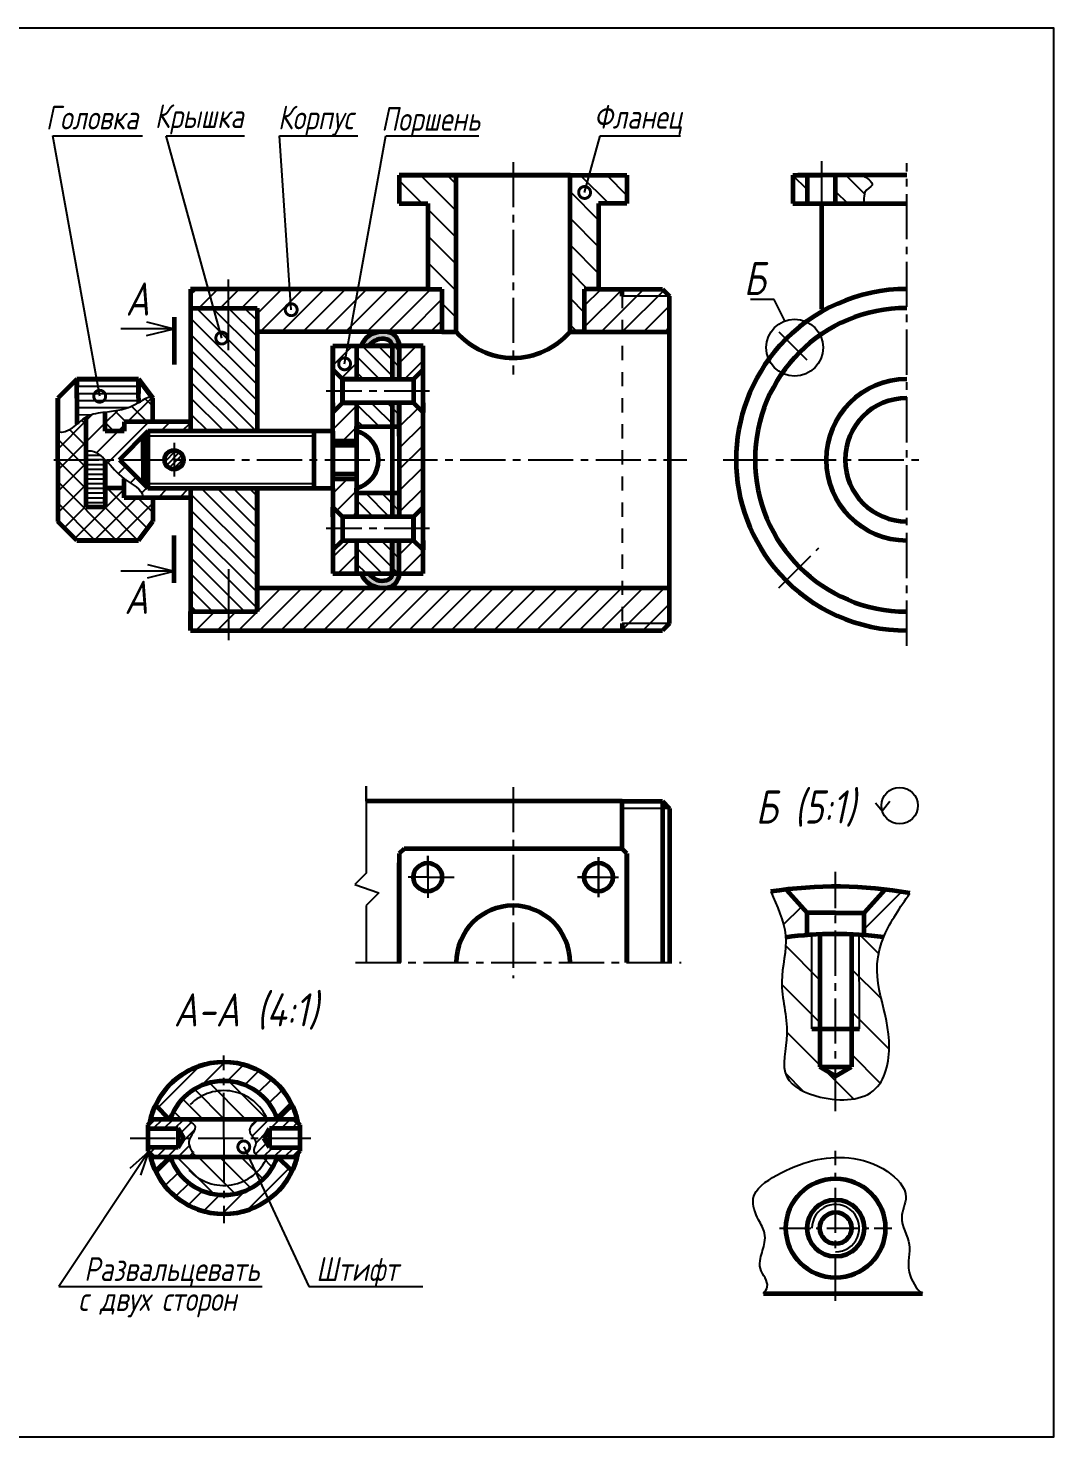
# Model space of a CAD drawing. Header units: millimetres. Extents: x 0 to 420, y 0 to 313.
# Drawn here: x 203.7 to 420, y 0 to 297 of the extents above; entities that cross this region are included whole.
import ezdxf

# ---------------------------------------------------------------- set-up
doc = ezdxf.new("R2010")
doc.units = ezdxf.units.MM
doc.header["$LTSCALE"] = 0.5
doc.linetypes.add('CENTER2', pattern=[28.575000000000003, 19.05, -3.175, 3.175, -3.175])
doc.linetypes.add('HIDDEN', pattern=[1.1, 0.6, -0.5])
doc.layers.get('0').update_dxf_attribs({"linetype": 'CONTINUOUS', "lineweight": 60})
doc.styles.get("Standard").update_dxf_attribs({"font": 'isocpeui.ttf', "width": 0.8})
doc.dimstyles.get("Standard").update_dxf_attribs({"dimtxt": 5, "dimasz": 5, "dimexe": 2, "dimexo": 0, "dimgap": 1.5, "dimtad": 1, "dimdec": 0, "dimzin": 0, "dimtxsty": 'Standard', "dimcen": 5, "dimadec": 0, "dimazin": 0, "dimtfac": 1, "dimtdec": 0, "dimtofl": 0, "dimtmove": 0, "dimatfit": 3, "dimldrblk": 'DOTSMALL', "dimfxl": 0, "dimtolj": 1, "dimtzin": 0, "dimarcsym": 0})
pattern_1 = [(45, (119, 14), (-2.245064030267288, 2.245064030267288), [])]

# ---------------------------------------------------------------- blocks, each defined once
blk = doc.blocks.new('_DotSmall')
at = {"color": 0, "linetype": 'ByBlock', "const_width": 0.5}
blk.add_lwpolyline([(-0.0625, 0, 1), (0.0625, 0, 1)], format="xyb", close=True, dxfattribs=at)

msp = doc.modelspace()

# ---------------------------------------------------------------- hatches: boundary and pattern name
at = {"lineweight": -3}
h = msp.add_hatch(dxfattribs=at)
h.set_pattern_fill('ANSI31', scale=1.25, angle=90, style=0)
h.set_pattern_definition([(135, (-15.4476525864236, 1.029782934131788), (-2.806330037834111, -2.80633003783411), [])])
h.paths.add_polyline_path([(288, 242), (291, 242), (291, 233), (294, 233), (294, 266.0000000000001), (282, 266.0000000000001), (281.9999999999999, 260.0000000000001), (288, 260.0000000000001)])
h.paths.add_polyline_path([(318, 233), (321, 232.9999999999999), (321, 242), (323.9999999999999, 242), (323.9999999999999, 260.0000000000001), (330, 260.0000000000001), (330, 266.0000000000001), (318, 266.0000000000001)])
h = msp.add_hatch(dxfattribs=at)
h.set_pattern_fill('ANSI31', scale=1.25, angle=90, style=0)
h.set_pattern_definition([(135, (-15.53731308886171, 1.029782934131816), (-2.806330037834111, -2.80633003783411), [])])
h.paths.add_polyline_path([(368, 266.0000000000001), (365.0000000000001, 266.0000000000001), (365.0000000000001, 260.0000000000001), (368.0000000000001, 260.0000000000001)])
edge = h.paths.add_edge_path()
edge.add_spline(control_points=[(379.7020187574492, 260.0000000000036), (380.1200382047169, 260.2102729056959), (379.5246802205797, 262.9572096504789), (382.8874428279621, 263.7984031744412), (380.4869664555951, 265.6120204440361), (379.5820220069316, 266.0000000000001)], knot_values=[0, 0, 0, 0, 2.181810038829114, 4.283853429283477, 7.237676937741035, 7.237676937741035, 7.237676937741035, 7.237676937741035], degree=3, periodic=0)
edge.add_line((379.5820220069317, 266.0000000000001), (374.0000000000001, 266.0000000000001))
edge.add_line((374.0000000000001, 266.0000000000001), (374.0000000000001, 260.0000000000001))
edge.add_line((374.0000000000001, 260.0000000000001), (379.7020187574462, 260.0000000000001))
h = msp.add_hatch(dxfattribs=at)
h.set_pattern_fill('ANSI31', style=0)
h.set_pattern_definition(pattern_1)
h.paths.add_polyline_path([(329, 179), (252, 179), (252, 174), (238, 174), (238, 170), (329, 170)])
h.paths.add_polyline_path([(339, 179), (338, 179), (337, 179), (336, 179), (329, 179), (329, 171), (339, 171)])
h.paths.add_polyline_path([(339, 171), (329, 171), (329, 170), (336, 170), (338, 170, 0.3081007761939408)])
h.paths.add_polyline_path([(291, 242), (288, 242), (238, 242), (238, 238), (252, 238), (252, 233), (291, 233)])
h.paths.add_polyline_path([(329, 242), (324, 242), (321, 242), (321, 233), (329, 233)])
h.paths.add_polyline_path([(339, 241), (329, 241), (329, 233), (339, 233)])
h.paths.add_polyline_path([(338, 242), (329, 242), (329, 241), (339, 241, 0.4142135623731034)])
h.paths.add_polyline_path([(273, 230), (268, 230), (268, 225), (270, 223), (273, 223)])
h.paths.add_polyline_path([(273, 218), (270, 218), (268, 216), (268, 212), (268, 210), (273, 210), (273, 213)])
h.paths.add_polyline_path([(273, 202), (268, 202), (268, 200), (268, 196), (270, 194), (273, 194)])
h.paths.add_polyline_path([(273, 189), (270, 189), (268, 187), (268, 182), (273, 182)])
h.paths.add_polyline_path([(287, 187), (285, 189), (282, 189), (282, 182), (287, 182)])
h.paths.add_polyline_path([(287, 206), (282, 206), (282, 194), (285, 194), (287, 196)])
h.paths.add_polyline_path([(287, 216), (285, 218), (282, 218), (282, 206), (287, 206)])
h.paths.add_polyline_path([(287, 230), (282, 230), (282, 223), (285, 223), (287, 225)])
edge = h.paths.add_edge_path()
edge.add_line((229, 212), (238, 212))
edge.add_line((238, 212), (238, 214))
edge.add_line((238, 214), (224, 214))
edge.add_line((224, 214), (224, 212))
edge.add_line((224, 212), (220, 212))
edge.add_line((220, 212), (220, 216))
edge.add_spline(control_points=[(220, 216), (219.0597201634447, 215.8946933347032), (218.10064342805, 215.7907324514851), (217.1777190428943, 215.5)], knot_values=[10.4423875494489, 10.44238754944891, 10.44238754944891, 10.44238754944891, 13.31688337569583, 13.31688337569583, 13.31688337569583, 13.31688337569583], degree=3, periodic=0)
edge.add_spline(control_points=[(217.1777190428943, 215.5), (216.7768235464175, 215.373713023131), (216.3827493420698, 215.212185642246), (216, 215)], knot_values=[13.31688337569583, 13.31688337569583, 13.31688337569583, 13.31688337569583, 14.56549317506656, 14.56549317506656, 14.56549317506656, 14.56549317506656], degree=3, periodic=0)
edge.add_line((216, 215), (216, 207.7652462079122))
edge.add_spline(control_points=[(216, 207.7652462079122), (217.3590904505536, 208.2914435198095), (218.8462373249758, 207.1274119566919), (219.999999999996, 206.0000000000039)], knot_values=[0, 0, 0, 0, 4.372195578254091, 4.372195578254091, 4.372195578254091, 4.372195578259114], degree=3, periodic=0)
edge.add_line((220.0000000000001, 206), (223, 206))
edge.add_line((223, 206), (229, 212))
edge = h.paths.add_edge_path()
edge.add_line((238, 200), (229, 200))
edge.add_line((229, 200), (223, 206))
edge.add_line((223, 206), (219.9999999999999, 206))
edge.add_spline(control_points=[(219.9999999999974, 206.0000000000026), (221.4927665458396, 204.5413266620932), (222.4274539002153, 203.1439538908748), (224, 202)], knot_values=[4.372195578254091, 4.372195578254091, 4.372195578254091, 4.372195578259114, 10.02904982775149, 10.02904982775149, 10.02904982775149, 10.02904982775149], degree=3, periodic=0)
edge.add_spline(control_points=[(224, 202), (225.5725460997847, 200.8560461091253), (227.7829509449793, 199.965511098593), (228, 198)], knot_values=[10.02904982775149, 10.02904982775149, 10.02904982775149, 10.02904982775149, 15.68590407724388, 15.68590407724388, 15.68590407724388, 15.68590407724388], degree=3, periodic=0)
edge.add_line((228, 198), (238, 198))
edge.add_line((238, 198), (238, 200))
h = msp.add_hatch(dxfattribs=at)
h.set_pattern_fill('ANSI31', scale=0.75, angle=90, style=0)
h.set_pattern_definition([(135, (-15.4476525864236, 1.029782934131788), (-1.683798022700466, -1.683798022700466), [])])
h.paths.add_polyline_path([(238, 174), (252, 174), (252, 179), (251.9999999999999, 200), (238, 200), (238, 198)])
h.paths.add_polyline_path([(252.0000000000001, 238), (238.0000000000001, 238), (237.9999999999999, 212), (251.9999999999999, 212)])
h.paths.add_polyline_path([(273, 189), (273.0000000000001, 182), (282, 182), (282.0000000000001, 189)])
h.paths.add_polyline_path([(273, 199), (273, 194), (282, 194), (282.0000000000001, 199)])
h.paths.add_polyline_path([(273, 218), (273, 213), (282, 213), (282, 218)])
h.paths.add_polyline_path([(273, 230), (273.0000000000001, 223), (281.9999999999999, 223), (281.9999999999998, 230)])
h = msp.add_hatch(color=7, dxfattribs=at)
h.paths.add_polyline_path([(278.9999999999999, 233), (278.5000000000001, 233, 0.2960138063451438), (273.8766894977733, 230), (275.5952624903445, 230, -0.3088495778512736), (279.3636363636361, 231.3937318327053, -0.3327509245897196), (280.4987377480118, 230), (282, 230, 0.4142135623731064)])
h.paths.add_polyline_path([(282, 230), (280.4987377480118, 230, -0.01025718286801235), (280.4999999999999, 229.9384763241972), (280.5000000000001, 223), (282, 223)])
h.paths.add_polyline_path([(281.9999999999999, 218), (280.5, 218), (280.5, 213), (281.9999999999999, 213)])
h = msp.add_hatch(dxfattribs=at)
h.set_pattern_fill('ANSI31', style=0)
h.set_pattern_definition(pattern_1)
edge = h.paths.add_edge_path()
edge.add_spline(control_points=[(216, 215), (215.3054882191833, 214.6149818900716), (214.6482639376038, 214.0631697092308), (214, 213.5222271594717)], knot_values=[14.56549317506656, 14.56549317506656, 14.56549317506656, 14.56549317506656, 16.8311383898089, 16.8311383898089, 16.8311383898089, 16.8311383898089], degree=3, periodic=0)
edge.add_spline(control_points=[(214, 213.5222271594717), (212.7060563187588, 212.4424984354545), (211.4478112802562, 211.4060750887467), (210, 211.8257849496961)], knot_values=[16.8311383898089, 16.8311383898089, 16.8311383898089, 16.8311383898089, 21.3533972098608, 21.3533972098608, 21.3533972098608, 21.3533972098608], degree=3, periodic=0)
edge.add_line((210, 211.8257849496961), (210, 206))
edge.add_line((210, 206), (216, 206))
edge.add_line((216, 206), (216, 207.7652462079122))
edge.add_line((216, 207.7652462079122), (216, 215))
h.paths.add_polyline_path([(216, 206), (210, 206), (210, 193), (214, 189), (227, 189), (230, 193), (230, 198), (224, 198), (224, 200), (220, 200), (220, 199), (220, 196), (216, 196), (216, 197)])
edge = h.paths.add_edge_path()
edge.add_spline(control_points=[(230, 219), (229.066577097683, 219.4897272675084), (228.0241448874173, 218.6332958402025), (227, 218)], knot_values=[0, 0, 0, 0, 3.162277660168367, 3.162277660168367, 3.162277660168367, 3.16227766016838], degree=3, periodic=0)
edge.add_spline(control_points=[(227, 218), (226.3150579077269, 217.5764554574792), (225.6382954714918, 217.2527162482731), (224.9643804700554, 217.0000000000003)], knot_values=[3.162277660168367, 3.162277660168367, 3.162277660168367, 3.16227766016838, 5.277190406905126, 5.277190406905126, 5.277190406905126, 5.277190406905126], degree=3, periodic=0)
edge.add_spline(control_points=[(224.9643804700554, 217.0000000000003), (223.3184951515678, 216.3827975903655), (221.6895939387423, 216.1892261180953), (220, 216)], knot_values=[5.277190406905126, 5.277190406905126, 5.277190406905126, 5.277190406905126, 10.4423875494489, 10.44238754944891, 10.44238754944891, 10.44238754944891], degree=3, periodic=0)
edge.add_line((220, 216), (220, 212))
edge.add_line((220, 212), (224, 212))
edge.add_line((224, 212), (224, 214))
edge.add_line((224, 214), (230, 214))
edge.add_line((230, 214), (230, 219))
h = msp.add_hatch(dxfattribs=at)
h.set_pattern_fill('ANSI31', angle=90, style=0)
h.set_pattern_definition([(135, (119, 14), (-2.245064030267288, -2.245064030267288), [])])
edge = h.paths.add_edge_path()
edge.add_spline(control_points=[(216, 215), (215.3054882191833, 214.6149818900716), (214.6482639376038, 214.0631697092308), (214, 213.5222271594717)], knot_values=[14.56549317506656, 14.56549317506656, 14.56549317506656, 14.56549317506656, 16.8311383898089, 16.8311383898089, 16.8311383898089, 16.8311383898089], degree=3, periodic=0)
edge.add_spline(control_points=[(214, 213.5222271594717), (212.7060563187588, 212.4424984354545), (211.4478112802562, 211.4060750887467), (210, 211.8257849496961)], knot_values=[16.8311383898089, 16.8311383898089, 16.8311383898089, 16.8311383898089, 21.3533972098608, 21.3533972098608, 21.3533972098608, 21.3533972098608], degree=3, periodic=0)
edge.add_line((210, 211.8257849496961), (210, 206))
edge.add_line((210, 206), (216, 206))
edge.add_line((216, 206), (216, 207.7652462079122))
edge.add_line((216, 207.7652462079122), (216, 215))
h.paths.add_polyline_path([(216, 206), (210, 206), (210, 193), (214, 189), (227, 189), (230, 193), (230, 198), (224, 198), (224, 200), (220, 200), (220, 199), (220, 196), (216, 196), (216, 197)])
edge = h.paths.add_edge_path()
edge.add_spline(control_points=[(230, 219), (229.066577097683, 219.4897272675084), (228.0241448874173, 218.6332958402025), (227, 218)], knot_values=[0, 0, 0, 0, 3.162277660168367, 3.162277660168367, 3.162277660168367, 3.16227766016838], degree=3, periodic=0)
edge.add_spline(control_points=[(227, 218), (226.3150579077269, 217.5764554574792), (225.6382954714918, 217.2527162482731), (224.9643804700554, 217.0000000000003)], knot_values=[3.162277660168367, 3.162277660168367, 3.162277660168367, 3.16227766016838, 5.277190406905126, 5.277190406905126, 5.277190406905126, 5.277190406905126], degree=3, periodic=0)
edge.add_spline(control_points=[(224.9643804700554, 217.0000000000003), (223.3184951515678, 216.3827975903655), (221.6895939387423, 216.1892261180953), (220, 216)], knot_values=[5.277190406905126, 5.277190406905126, 5.277190406905126, 5.277190406905126, 10.4423875494489, 10.44238754944891, 10.44238754944891, 10.44238754944891], degree=3, periodic=0)
edge.add_line((220, 216), (220, 212))
edge.add_line((220, 212), (224, 212))
edge.add_line((224, 212), (224, 214))
edge.add_line((224, 214), (230, 214))
edge.add_line((230, 214), (230, 219))
h = msp.add_hatch(dxfattribs=at)
h.set_pattern_fill('ANSI31', scale=0.25, style=0)
h.set_pattern_definition([(45, (0, 0), (-0.561266007566822, 0.5612660075668221), [])])
edge = h.paths.add_edge_path()
edge.add_arc((234.5, 206), 2, 0, 360)
at = {"lineweight": 60}
h = msp.add_hatch(color=7, dxfattribs=at)
h.paths.add_polyline_path([(282.0000000000001, 199), (280.5000000000001, 199), (280.5, 194), (282, 194)])
h.paths.add_polyline_path([(282, 189), (280.4999999999998, 189), (280.4999999999999, 182.0615236758022, -0.01025718286791286), (280.4987377480118, 182), (281.9999999999999, 182)])
h.paths.add_polyline_path([(282, 182), (280.4987377480118, 182, -0.3327509245897244), (279.3636363636361, 180.6062681672947, -0.3088495778512744), (275.5952624903445, 182), (275, 182), (273.8766894977732, 182, 0.2960138063451378), (278.5, 179), (278.9999999999999, 179, 0.4142135623731062)])
at = {"lineweight": -3}
h = msp.add_hatch(dxfattribs=at)
h.set_pattern_fill('ANSI31', scale=2, style=0)
h.set_pattern_definition([(45, (-15.04889393192315, -0.6688289995513514), (-4.490128060534576, 4.490128060534577), [])])
edge = h.paths.add_edge_path()
edge.add_line((368, 110.4466913085414), (363.548068547606, 115.3932818112019))
edge.add_arc((373.9999999999998, 26.00224686409754), 89.99999999999987, 96.66895435175161, 98.73836217875949)
edge.add_spline(control_points=[(360.3269634129497, 114.957561885119), (361.6291443568396, 111.914412897617), (363.2002568786941, 108.6441104928788), (363.4583264100388, 105.4439385532046), (363.4672008092601, 105.3058416199946)], knot_values=[11.67512326319072, 11.67512326319072, 11.67512326319072, 11.67512326319072, 20.70198787751741, 21.10949255918336, 21.10949255918336, 21.10949255918336, 21.10949255918336], degree=3, periodic=0)
edge.add_arc((373.9999999999999, 26.00224686409759), 79.9999999999999, 94.29131265726141, 97.5655273213726, ccw=False)
edge.add_line((368.0137975976992, 105.7779661074781), (368, 110.4466913085414))
edge = h.paths.add_edge_path()
edge.add_spline(control_points=[(384.1185468234052, 105.3597607502007), (384.1736480758543, 105.4923256805438), (385.4342863037915, 108.4370535185622), (387.6603029423554, 111.7104750199856), (389.6338234163666, 114.6339768787252)], knot_values=[103.0943084745873, 103.0943084745873, 103.0943084745873, 103.0943084745873, 103.4409655326727, 110.7569214655396, 110.7569214655396, 110.7569214655396, 110.7569214655396], degree=3, periodic=0)
edge.add_arc((374, 26.00224686409756), 89.99999999999989, 79.99645268513636, 83.3310456482482)
edge.add_line((384.4519314523941, 115.3932818112019), (380.0000000000001, 110.4466913085414))
edge.add_line((380.0000000000001, 110.4466913085414), (379.9862024023009, 105.7779661074781))
edge.add_arc((373.9999999999998, 26.00224686409761), 79.99999999999987, 82.73366204610272, 85.70868734273847, ccw=False)
h = msp.add_hatch(dxfattribs=at)
h.set_pattern_fill('ANSI31', scale=2, angle=90, style=0)
h.set_pattern_definition([(135, (0, 0), (-4.490128060534577, -4.490128060534576), [])])
edge = h.paths.add_edge_path()
edge.add_spline(control_points=[(374, 71.12679671640433), (377.314561034231, 70.86279923880286), (384.1528767249662, 72.17234578939579), (386.9080865474772, 88.44437556048592), (380.6284231916447, 96.9630732781617), (384.1185468234052, 105.3597607502007)], knot_values=[61.75921549073429, 61.75921549073429, 61.75921549073429, 61.75921549073429, 70.67661911233972, 81.13698560506442, 103.0943084745873, 103.0943084745873, 103.0943084745873, 103.0943084745873], degree=3, periodic=0)
edge.add_arc((374.0000000000123, 26.00224686409929), 79.99999999999987, 82.73366204611071, 86.42356558178561)
edge.add_line((378.9904023070728, 105.8464444291927), (378.9999999999999, 86))
edge.add_line((378.9999999999999, 86), (377.3333333333334, 86))
edge.add_line((377.3333333333334, 86), (377.3333333333334, 78.00000000000043))
edge.add_line((377.3333333333334, 78.00000000000043), (374.0000000000001, 76.05709322453141))
edge.add_line((374.0000000000001, 76.05709322453141), (374.0000000000001, 71.12679671640434))
edge = h.paths.add_edge_path()
edge.add_arc((373.9999999999999, 26.00224686409757), 79.99999999999987, 93.58332169847185, 97.56552732137254)
edge.add_spline(control_points=[(363.4672008092601, 105.3058416199946), (363.6702893287425, 102.1455260863731), (361.4997484460985, 95.34599173641195), (364.8706929279099, 85.9727159745712), (361.5581703015023, 75.13542967937275), (368.7215898061137, 71.89196634221051), (372.9272800702772, 71.21223649340494), (374, 71.12679671640433)], knot_values=[21.10949255918336, 21.10949255918336, 21.10949255918336, 21.10949255918336, 30.43514046139713, 41.61613993128273, 50.62658445898305, 58.8731993674868, 61.75921549073429, 61.75921549073429, 61.75921549073429, 61.75921549073429], degree=3, periodic=0)
edge.add_line((374, 71.12679671640436), (373.9999999999999, 76.05709322453149))
edge.add_line((373.9999999999999, 76.05709322453149), (370.6666666666666, 78.00000000000045))
edge.add_line((370.6666666666666, 78.00000000000045), (370.6666666666666, 85.99999999999999))
edge.add_line((370.6666666666666, 85.99999999999999), (369.0000000000001, 85.99999999999999))
edge.add_line((369.0000000000001, 85.99999999999999), (369.0000000000001, 105.845843977454))
h.paths.add_polyline_path([(370.6666666666667, 105.9327722526428, 0.005215554633896622), (369.0000000000001, 105.845843977454), (369.0000000000001, 85.99999999999999), (370.6666666666667, 85.99999999999997)])
h.paths.add_polyline_path([(378.9904023070728, 105.8464444291902, 0.005185502391926304), (377.3333333333333, 105.9327722526428), (377.3333333333334, 86), (378.9999999999999, 85.99999999999999)])
h = msp.add_hatch(dxfattribs=at)
h.set_pattern_fill('ANSI31', style=0)
h.set_pattern_definition([(45, (-69.70948728890039, 11.04119564213477), (-2.245064030267288, 2.245064030267288), [])])
h.paths.add_polyline_path([(245, 75), (245, 79, 0.2883305153051945), (230.5784661779512, 69.92960043721902), (233.5080666151703, 67), (233.6862915010151, 67, -0.3178372451957824)])
h.paths.add_polyline_path([(245, 79), (245, 75, -0.3178372451957823), (256.3137084989847, 67), (259.406478539084, 69.96084593299616, 0.2877436247430927)])
h.paths.add_polyline_path([(233.6862915010151, 59.00000000000001), (230.5938595742142, 56.03845433595803, 0.2877304766220143), (245, 47), (245, 51.00000000000001, -0.3178372451957822)])
h.paths.add_polyline_path([(259.4062586734769, 56.03869904163947), (256.3137084989847, 59.00000000000001, -0.3178372451957821), (245, 51.00000000000001), (245, 47.00000000000001, 0.2877350747275146)])
h = msp.add_hatch(dxfattribs=at)
h.set_pattern_fill('ANSI31', angle=90, style=0)
h.set_pattern_definition([(135, (116.9165861624283, 11.05742428155646), (-2.245064030267288, -2.245064030267288), [])])
h.paths.add_polyline_path([(245, 67), (245, 75, 0.317837245195782), (233.6862915010151, 67)])
h.paths.add_polyline_path([(254.1651513899117, 67, 0.2982166266986077), (245, 73), (245, 67)], flags=16)
h.paths.add_polyline_path([(245, 59.00000000000001), (245, 53.00000000000001, 0.2982166266986073), (254.1651513899117, 59.00000000000001)], flags=17)
h.paths.add_polyline_path([(245, 59), (233.6862915010151, 59.00000000000001, 0.3178372451957819), (245, 51)])
h.paths.add_polyline_path([(256.3137084989847, 59.00000000000001), (254.1651513899117, 59.00000000000001, -0.2982166266986077), (245, 53.00000000000001), (245, 51.00000000000001, 0.3178372451957825)])
h.paths.add_polyline_path([(245, 75), (245, 73, -0.2982166266986073), (254.1651513899117, 67), (256.3137084989847, 67, 0.3178372451957827)])
h = msp.add_hatch(dxfattribs=at)
h.set_pattern_fill('ANSI31', scale=0.5, style=0)
h.set_pattern_definition([(45, (-578.9026912680384, -187.2503445149723), (-1.122532015133644, 1.122532015133644), [])])
edge = h.paths.add_edge_path()
edge.add_line((259.7999999999998, 66.99999999999997), (252.7459666924148, 66.99999999999991))
edge.add_spline(control_points=[(252.745966692415, 66.99999999999997), (251.6017400748243, 66.73048627313537), (249.6315911281083, 64.80975091507682), (250.9741779782082, 63.42940664758387), (251.3020805056739, 62.99999999999997)], knot_values=[0, 0, 0, 0, 3.526617332847729, 5.045525889487974, 5.045525889487974, 5.045525889487974, 5.045525889487974], degree=3, periodic=0)
edge.add_line((251.3020805056738, 62.99999999999994), (253.4535332985314, 62.99999999999997))
edge.add_line((253.4535332985314, 62.99999999999997), (254.6000000000002, 65.00367632054338))
edge.add_line((254.6000000000002, 65.00367632054338), (254.6000000000001, 65.00181748419229))
edge.add_line((254.6000000000001, 65.00181748419229), (261, 65.00181748419226))
edge.add_line((261, 65.00181748419226), (261, 65.8000000000001))
edge.add_line((261, 65.8000000000001), (259.7999999999998, 66.99999999999997))
edge = h.paths.add_edge_path()
edge.add_line((261, 61.00181748419234), (254.6000000000001, 61.00181748419232))
edge.add_line((254.6000000000002, 61.00181748419232), (254.6000000000002, 61.00191406195989))
edge.add_line((254.6000000000002, 61.00191406195989), (253.4535332985317, 62.99999999999997))
edge.add_line((253.4535332985317, 62.99999999999997), (251.3020805056738, 62.99999999999994))
edge.add_spline(control_points=[(251.3020805056739, 62.99999999999997), (251.5472837941408, 62.67889261820929), (252.0829365835495, 61.80921613404016), (250.6937272130916, 60.02741236654347), (252.1963850552951, 59.26417058316525), (252.7454971925619, 58.99999999999997)], knot_values=[5.045525889487974, 5.045525889487974, 5.045525889487974, 5.045525889487974, 6.181355417387624, 8.049233370893406, 9.877290297450024, 9.877290297450024, 9.877290297450024, 9.877290297450024], degree=3, periodic=0)
edge.add_line((252.7454971925617, 58.99999999999991), (259.8, 58.99999999999991))
edge.add_line((259.8, 58.99999999999991), (261.0000000000001, 60.19999999999999))
edge.add_line((261.0000000000001, 60.19999999999999), (261, 61.00181748419234))
edge = h.paths.add_edge_path()
edge.add_spline(control_points=[(239.598876744246, 59.00000000001333), (238.7787200732879, 59.20823525075014), (238.122034102596, 60.3478619172034), (237.4464901029088, 61.85229441573873), (237.7692832949884, 62.76070210436623), (237.8796128517602, 62.99999999999997)], knot_values=[4.980737524386113, 4.980737524429953, 4.980737524429953, 4.980737524429953, 7.030056761474198, 8.954203769413201, 9.643103131099664, 9.643103131099664, 9.643103131099664, 9.643103131099664], degree=3, periodic=0)
edge.add_line((237.8796128517603, 63), (236.5459618312005, 62.99999999999997))
edge.add_line((236.5459618312005, 62.99999999999997), (235.3999999999999, 61.00279396033142))
edge.add_line((235.3999999999999, 61.00279396033142), (229.0000000000001, 61.00279396033153))
edge.add_line((229.0000000000001, 61.00279396033153), (228.9999999999999, 60.19999999999985))
edge.add_line((228.9999999999999, 60.19999999999985), (230.2000000000002, 59))
edge.add_line((230.2000000000002, 59), (239.598876744293, 59))
edge = h.paths.add_edge_path()
edge.add_spline(control_points=[(237.8796128517602, 62.99999999999997), (238.3424623275729, 64.0038915119207), (239.9053596148404, 65.72815206099443), (237.6287479271353, 66.40553235395143), (237.2650486021547, 66.99999999999997)], knot_values=[0, 0, 0, 0, 2.890038877830733, 4.980737524386113, 4.980737524386113, 4.980737524386113, 4.980737524386113], degree=3, periodic=0)
edge.add_line((237.2650486021546, 66.99999999999997), (230.2000000000003, 67.00000000000006))
edge.add_line((230.2000000000003, 67.00000000000006), (229.0000000000001, 65.80000000000027))
edge.add_line((229.0000000000001, 65.80000000000027), (229.0000000000001, 65.00279396033145))
edge.add_line((229.0000000000001, 65.00279396033145), (235.4000000000001, 65.00279396033145))
edge.add_line((235.4000000000001, 65.00279396033145), (236.5459618312006, 62.99999999999997))
edge.add_line((236.5459618312006, 62.99999999999997), (237.8796128517602, 63.00000000000003))

# ---------------------------------------------------------------- linework, layer by layer
at = {"color": 7, "linetype": 'CENTER2', "lineweight": -3}
for p, q in [((305.9999999999999, 268.7527347048742), (306, 224)), ((389.0000000000001, 166.7808994734741), (389.0000000000001, 268.5192366897456)), ((362.0270135252837, 232.9729864747164), (367.9120897326204, 227.0879102673798)), ((288.3601148431985, 220.5), (266.5569538085797, 220.5)), ((209.1234261040061, 206), (342.6309176763982, 206)), ((350.2702448792522, 206), (391.9929866713535, 206)), ((288.3601148431985, 191.5), (266.5569538085797, 191.5)), ((362.0199987951492, 179.0199987951492), (370.4267009935687, 187.4267009935687)), ((306, 136.9849894965771), (306, 96.67260834934486)), ((287.9999999999999, 118), (287.9999999999999, 122.4951365679498)), ((287.9999999999999, 122.4951365679498), (287.9999999999999, 113.6465099907688)), ((323.9999999999999, 118), (323.9999999999999, 122.1858739719307)), ((323.9999999999999, 122.1858739719307), (323.9999999999999, 113.7971175454312)), ((374, 68.62757319390641), (374.0000000000001, 119.1137995546493)), ((287.9999999999999, 118), (283.858842288672, 118)), ((287.9999999999999, 118), (293.5559641367448, 118)), ((323.9999999999999, 118), (319.5505297564997, 118)), ((319.5505297564997, 118), (328.2023580842493, 118)), ((323.9999999999999, 113.7971175454312), (323.9999999999999, 118)), ((272.783479485257, 99.99999999999999), (341.4293400545189, 99.99999999999999)), ((245, 63), (245, 80.42858838843279)), ((225.2770000493215, 63), (264.0015441744588, 63)), ((245, 63), (245, 45.01864551336599)), ((374.0000000000001, 28.6969740470671), (374, 60.30471726775317))]:
    msp.add_line(p, q, dxfattribs=at)
at = {"color": 7, "lineweight": -3}
for p, q in [((371.0000000000001, 268.9885920814446), (371.0000000000001, 260.0000000000001)), ((246, 229.0789035547243), (246, 244.0012304566254)), ((339, 240.5), (329, 240.5)), ((361.0461278691471, 239.7734857080834), (356.0396924778634, 239.7734857080834)), ((363.2634737950462, 235.3042502854369), (361.0461278691471, 239.7734857080834)), ((228.7284526991303, 235.0719768520045), (234.5, 233.6399398056826)), ((234.5, 233.6399398056826), (223.3000000000001, 233.6399398056826)), ((228.7284526991303, 232.2079027593607), (234.5, 233.6399398056826)), ((214, 221.5), (227, 221.5)), ((214, 220), (227, 220)), ((214, 218.5), (227, 218.5)), ((214, 217), (224.9643804700554, 217)), ((214, 215.5), (217.2491713591505, 215.5221167514457)), ((264, 211), (228, 211)), ((234.5, 209.5831834722912), (234.5, 202.4604043238702)), ((216, 207), (218.8547872823024, 207)), ((220, 206), (216, 206)), ((216, 205), (220, 205)), ((237, 206), (234.5, 206)), ((216, 204), (220, 204)), ((216, 203), (220, 203)), ((216, 202), (220, 202)), ((216, 201), (220, 201)), ((216, 200), (220, 200)), ((216, 199), (220, 199)), ((228, 201), (264, 201)), ((216, 198), (220, 198)), ((216, 197), (220, 197)), ((234.5000000000001, 182.4909072834313), (223.3000000000001, 182.4909072834313)), ((228.9000000000001, 183.8909072834314), (234.5000000000001, 182.4909072834313)), ((234.5000000000001, 182.4909072834313), (228.9000000000001, 182.4909072834313)), ((228.9000000000001, 181.0909072834314), (234.5000000000001, 182.4909072834313)), ((246, 182.9210964452757), (246, 167.9987695433746)), ((339.0000000000001, 171.5), (329.0000000000001, 171.5)), ((274.9970129828155, 133.9999999999999), (274.9970129828155, 137.181126374384)), ((274.9970129828155, 137.181126374384), (274.9970129828155, 118.8650481881606)), ((385.4116068591451, 133.9738519193605), (383.8226895716419, 131.9326747284816)), ((339.0057737354755, 132.4999999999999), (329.0057737354755, 132.4999999999999)), ((383.8226895716419, 131.9326747284816), (382.3699640160255, 133.6109756711872)), ((274.9970129828155, 118.8650481881606), (272.6130469133551, 116.4810821187002)), ((272.6130469133551, 116.4810821187002), (277.6796842936606, 114.6955344982421)), ((277.6796842936606, 114.6955344982421), (274.9970129828155, 112.012863187397)), ((274.9970129828155, 112.012863187397), (274.9970129828155, 99.99999999999999)), ((369.0000000000001, 86), (369.0000000000001, 105.845843977454)), ((378.9999999999999, 85.99999999999994), (378.9904023070728, 105.8464444291902))]:
    msp.add_line(p, q, dxfattribs=at)
at = {"color": 7, "lineweight": 60}
for p, q in [((282, 266.0000000000001), (330, 266.0000000000001)), ((318, 266.0000000000001), (282, 266.0000000000001)), ((282, 266.0000000000001), (282, 260.0000000000001)), ((294, 233), (294, 266.0000000000001)), ((294, 266.0000000000001), (306, 266.0000000000001)), ((318, 233), (318, 266.0000000000001)), ((330, 266.0000000000001), (330, 260.0000000000001)), ((365.0000000000001, 266.0000000000001), (365.0000000000001, 260.0000000000001)), ((365.0000000000001, 266.0000000000001), (368.0000000000001, 266.0000000000001)), ((389.0000000000001, 266.0000000000001), (366.0000000000001, 266.0000000000001)), ((368.0000000000001, 266.0000000000001), (368.0000000000001, 260.0000000000001)), ((368.0000000000001, 266.0000000000001), (371.0000000000001, 266.0000000000001)), ((374.0000000000001, 260.0000000000001), (374.0000000000001, 266.0000000000001)), ((282, 260.0000000000001), (288, 260.0000000000001)), ((288, 260.0000000000001), (288, 242)), ((330, 260.0000000000001), (324, 260.0000000000001)), ((324, 260.0000000000001), (324, 242)), ((365.0000000000001, 260.0000000000001), (389.0000000000001, 260.0000000000001)), ((371.0000000000001, 260.0000000000001), (371.0000000000001, 237.7332633052449)), ((288, 242), (238, 242)), ((238, 242), (238, 212)), ((238, 242), (238, 238)), ((288, 242), (291, 242)), ((288, 242), (291, 242)), ((288, 242), (291, 242)), ((291, 242), (291, 233)), ((291, 242), (291, 233)), ((291, 242), (291, 233)), ((324, 242), (321, 242)), ((321, 242), (321, 233)), ((324, 242), (321, 242)), ((321, 242), (321, 233)), ((321, 242), (321, 233)), ((324, 242), (337.5, 242)), ((329, 240.5), (329, 242)), ((337.5, 242), (339, 240.5)), ((238, 238), (252, 238)), ((252, 238), (252, 212)), ((339, 233), (339, 240.5)), ((234.5219961886437, 236.0647026387057), (234.5219961886437, 226.0647026387057)), ((291, 233), (252, 233)), ((291, 233), (294, 233)), ((291, 233), (294, 233)), ((291, 233), (294, 233)), ((321, 233), (318, 233)), ((318, 233), (339, 233)), ((321, 233), (318, 233)), ((321, 233), (318, 233)), ((339, 179), (339, 233)), ((268, 212), (268, 230)), ((268, 230), (287, 230)), ((268, 230), (273, 230)), ((268, 230), (268, 225)), ((273, 230), (273, 223)), ((282, 230), (275, 230)), ((275, 230), (278.5, 230)), ((280.4999999999999, 229.9384763241978), (280.5, 223)), ((287, 230), (282, 230)), ((281.9999999999999, 230), (282, 223)), ((287, 182), (287, 230)), ((214, 223), (210, 219)), ((214, 219), (214, 223)), ((214, 223), (227, 223)), ((227, 223), (214, 223)), ((214, 223), (214, 221.5)), ((214, 223), (218.9016285648393, 223)), ((227, 219), (227, 223)), ((227, 223), (230, 219)), ((230, 219), (227, 223)), ((268, 225), (270, 223)), ((273, 223), (270, 223)), ((270, 223), (285, 223)), ((270, 218), (270, 223)), ((270, 223), (270, 218)), ((287, 225), (285, 223)), ((285, 223), (285, 218)), ((285, 223), (285, 218)), ((287, 223), (287, 225)), ((214, 220), (214, 218.5)), ((227, 221.5), (227, 220)), ((210, 206), (210, 219)), ((210, 219), (210, 211.8257849496961)), ((214, 219), (214, 213.5222271594716)), ((214, 218.5), (214, 217)), ((214, 217), (214, 215.5)), ((227, 219), (227, 218)), ((230, 214), (230, 219)), ((268, 218), (268, 216)), ((268, 216), (270, 218)), ((285, 218), (270, 218)), ((270, 218), (273, 218)), ((273, 218), (273, 194)), ((280.5, 218), (280.5, 194)), ((282, 218), (282, 194)), ((281.9999999999999, 211), (282, 218)), ((287, 216), (285, 218)), ((287, 218), (287, 216)), ((216, 206), (216, 215)), ((220, 212), (220, 216)), ((238, 214), (224, 214)), ((224, 214), (224, 212)), ((224, 212), (220, 212)), ((223, 206), (229, 212)), ((229, 212), (223, 206)), ((228, 206), (228, 211)), ((228, 211), (228, 206)), ((238, 212), (229, 212)), ((229, 212), (229, 200)), ((268, 212), (238, 212)), ((268, 212), (264, 212)), ((264, 212), (264, 200)), ((264, 212), (264, 211)), ((268, 200), (268, 212)), ((268, 212), (268, 206)), ((273, 210), (273, 213)), ((273, 213), (282, 213)), ((273, 213), (273, 212)), ((268, 209), (268, 210)), ((268, 210), (273, 210)), ((268, 206), (268, 209)), ((273, 209), (268, 209)), ((268, 209), (268, 206)), ((273, 210), (273, 209)), ((210, 206), (210, 193)), ((216, 206), (216, 207.7652462079122)), ((216, 196), (216, 206)), ((216, 204), (216, 205)), ((220, 200), (220, 206)), ((220, 206), (220, 200)), ((220, 205), (220, 206)), ((223, 206), (229, 200)), ((228, 206), (228, 201)), ((268, 206), (268, 203)), ((216, 202), (216, 203)), ((220, 203), (220, 204)), ((220, 201), (220, 202)), ((224, 198), (224, 202)), ((268, 203), (268, 202)), ((272.7500847021297, 202.9682677025959), (268, 202.9682677025959)), ((268, 202), (273, 202)), ((272.7500847021297, 202.9682677025959), (273, 202.9682677025959)), ((273, 202), (273, 199)), ((216, 200), (216, 201)), ((216, 198), (216, 199)), ((224, 200), (220, 200)), ((220, 200), (220, 196)), ((220, 199), (220, 200)), ((224, 198), (224, 200)), ((229, 200), (229, 201)), ((229, 200), (268, 200)), ((238, 200), (238, 170)), ((238, 200), (238, 198)), ((252, 174), (252, 200)), ((252, 200), (252, 174)), ((268, 200), (268, 182)), ((273, 199), (273, 200)), ((273, 199), (282, 199)), ((216, 196), (216, 197)), ((220, 197), (220, 198)), ((238, 198), (224, 198)), ((230, 198), (230, 193)), ((220, 196), (216, 196)), ((268, 194), (268, 196)), ((268, 196), (270, 194)), ((273, 194), (270, 194)), ((270, 194), (270, 189)), ((270, 194), (270, 189)), ((285, 194), (273, 194)), ((287, 196), (285, 194)), ((285, 189), (285, 194)), ((285, 194), (285, 189)), ((287, 194), (287, 196)), ((214, 189), (210, 193)), ((227, 189), (230, 193)), ((214, 189), (227, 189)), ((227, 189), (214, 189)), ((234.5000000000001, 180.0661444504082), (234.5000000000001, 190.0661444504082)), ((268, 189), (268, 187)), ((268, 187), (270, 189)), ((270, 189), (285, 189)), ((273, 189), (273, 182)), ((280.5, 189), (280.4999999999999, 182.0615236758022)), ((280.4999999999999, 182.0615236758022), (280.5, 189)), ((280.4999999999999, 182.0615236758022), (280.5, 189)), ((281.9999999999999, 182), (281.9999999999999, 189)), ((287, 187), (285, 189)), ((287, 189), (287, 187)), ((268, 182), (287, 182)), ((275, 182), (278.5, 182)), ((252, 174), (252, 179)), ((252, 179), (336, 179)), ((336, 179), (337, 179)), ((337, 179), (338, 179)), ((338, 179), (339, 179)), ((339.0000000000001, 171.5), (339, 179)), ((238, 170), (238, 174)), ((238, 174), (252, 174)), ((238, 170), (337.5000000000001, 170)), ((329.0000000000001, 171.5), (328.9999999999998, 170)), ((339.0000000000001, 171.5), (337.5000000000001, 170)), ((329, 133.9999999999999), (274.9970129828155, 133.9999999999999)), ((328.9999999999999, 124), (329, 133.9999999999999)), ((329, 133.9999999999999), (337.5000000000002, 133.9999999999999)), ((337.5, 133.9999999999999), (337.5, 99.99999999999999)), ((337.5000000000002, 133.9999999999999), (339.0000000000002, 132.4999999999999)), ((339.0000000000002, 132.4999999999999), (339, 99.99999999999999)), ((282.9999999999999, 124), (281.9999999999999, 123)), ((281.9999999999999, 123), (282, 99.99999999999999)), ((328.9999999999999, 124), (282.9999999999999, 124)), ((329.9999999999999, 123), (328.9999999999999, 124)), ((330, 99.99999999999999), (329.9999999999999, 123)), ((330, 99.99999999999999), (329.9999999999999, 123)), ((329.9999999999999, 123), (330, 99.99999999999999)), ((363.548068547606, 115.393281811202), (367.9999999999999, 110.4466913085415)), ((384.4519314523941, 115.393281811202), (380.0000000000002, 110.4466913085415)), ((374.0000000000002, 110.4466913085416), (367.9999999999999, 110.4466913085415)), ((368.0137975976992, 105.7779661074781), (368.0000000000001, 110.4466913085415)), ((373.9999999999999, 110.4466913085416), (380.0000000000002, 110.4466913085415)), ((379.9862024023009, 105.7779661074781), (380.0000000000001, 110.4466913085415)), ((370.6666666666667, 105.9256476926408), (370.6666666666666, 78.00000000000045)), ((377.3333333333333, 105.9256476926408), (377.3333333333334, 78.00000000000045)), ((369.0000000000001, 86), (379.0000000000001, 86)), ((370.6666666666666, 78.00000000000045), (377.3333333333335, 78.00000000000045)), ((374.0000000000001, 76.05709322453144), (370.6666666666666, 78.00000000000045)), ((374.0000000000001, 76.05709322453144), (377.3333333333335, 78.00000000000045)), ((230.5784661779512, 69.92960043721902), (233.5080666151703, 67)), ((259.406478539084, 69.9608459329962), (256.3137084989847, 67)), ((229, 65.80000000000015), (230.2, 67)), ((229, 65.80000000000015), (229, 60.19999999999993)), ((230.2, 67), (259.8, 67)), ((259.8, 66.99999999999997), (261, 65.79999999999998)), ((261, 65.79999999999998), (261.0000000000001, 60.19999999999993)), ((229, 65.00279396033142), (235.4000000000001, 65.00279396033147)), ((235.4000000000001, 65.00279396033147), (235.4000000000001, 61.00279396033147)), ((235.4000000000001, 65.00279396033147), (235.4000000000001, 63.00279396033147)), ((236.5459618312004, 62.99999999999997), (235.4000000000001, 65.00279396033147)), ((235.4000000000001, 65.00279396033147), (235.4000000000001, 61.00279396033147)), ((235.4000000000001, 61.00279396033147), (236.5459618312004, 62.99999999999997)), ((253.4535332985315, 62.99999999999997), (254.5994951297318, 65.00279396033147)), ((254.5994951297318, 61.00279396033147), (253.4535332985315, 62.99999999999997)), ((261, 65.00181748419229), (254.6000000000001, 65.00181748419232)), ((254.6000000000001, 65.00181748419232), (254.6000000000001, 61.00181748419232)), ((254.6000000000001, 65.00181748419232), (254.6000000000001, 61.00181748419232)), ((235.4000000000001, 61.00279396033147), (228.9999999999999, 61.00279396033147)), ((230.2, 59), (229, 60.19999999999993)), ((229.5394914798522, 61.00279396033147), (229.5096165309543, 61.00279396033147)), ((254.6000000000001, 61.00181748419232), (261, 61.00181748419232)), ((261.0000000000001, 60.19999999999993), (259.8000000000001, 58.99999999999994)), ((230.2, 59), (259.8000000000001, 59)), ((230.5938595742142, 56.03845433595803), (233.6862915010151, 59)), ((259.4062586734769, 56.03869904163947), (256.3137084989847, 59)), ((358.7545738081307, 30.24010955213181), (392.2904105537967, 30.24010955213181))]:
    msp.add_line(p, q, dxfattribs=at)
at = {"color": 7, "linetype": 'HIDDEN', "lineweight": -3, "ltscale": 10}
msp.add_line((329, 241), (329, 171), dxfattribs=at)
at = {"color": 7}
for p, q in [((328.9999999999999, 124), (323.9999999999999, 124)), ((282, 99.99999999999999), (282, 121)), ((282, 121), (282, 99.99999999999999))]:
    msp.add_line(p, q, dxfattribs=at)
at = {"color": 7, "linetype": 'CENTER2', "lineweight": -3, "ltscale": 0.7}
msp.add_line((362.127032123408, 44.00000000000001), (385.8729678765922, 43.99999999999999), dxfattribs=at)
at = {"color": 7, "lineweight": -3}
msp.add_lwpolyline([(1.349059402855346e-06, -2.674353254406014e-07), (420.0000013490594, -2.674353254406014e-07), (420.0000013490594, 296.9999997325647), (1.349059402855346e-06, 296.9999997325647)], close=True, dxfattribs=at)
for centre, radius in [((365.3556254509351, 229.644374549065), 6), ((387.4794668577972, 133.0919660596643), 3.846624822519841)]:
    msp.add_circle(centre, radius, dxfattribs=at)
at = {"color": 7, "lineweight": 60}
for centre, radius in [((234.5, 206), 2), ((287.9999999999999, 118), 3), ((323.9999999999999, 118), 3), ((374.0000000000001, 43.99999999999999), 10.46965660951652), ((374.0000000000001, 43.99999999999999), 5.999973798343874), ((374.0000000000001, 43.99999999999999), 3.333333333333314)]:
    msp.add_circle(centre, radius, dxfattribs=at)
for centre, radius, start, end in [((389.0000000000002, 205.9999999999999), 36.00000000000009, 90.00000000000018, 138.0118417698782), ((389.0000000000001, 206), 32, 90, 270), ((278.5, 227.9375), 5.062500000000014, 90, 155.9579240942432), ((278.9999999999999, 230), 3, 0, 90), ((306, 243.342924188572), 15.84222461558184, 220.7583912492312, 319.2416087507686), ((278.5, 227.9375), 3.562500000000014, 75.97033459871484, 144.6234598480579), ((278.9999999999999, 229.9384763241978), 1.5, 1.08562933127288e-12, 75.97033459871525), ((389.0000000000001, 206), 36, 138.0118417698782, 221.9746504557759), ((389.0000000000001, 206), 17, 90, 270), ((389.0000000000001, 206), 13, 90, 270), ((271.4338079399321, 206.0000000000001), 6.201044877197751, 284.6295880059702, 75.37041199402952), ((278.5, 184.0625), 5.062500000000014, 204.0420759057566, 269.9999999999998), ((278.5, 184.0625), 5.062500000000014, 204.0420759057566, 269.9999999999998), ((278.5, 184.0625), 3.562500000000014, 215.3765401519419, 284.0296654012849), ((278.5, 184.0625), 3.562500000000014, 215.376540151942, 284.029665401285), ((278.9999999999999, 182), 3, 269.9999999999998, 359.9999999999997), ((278.9999999999999, 182), 3, 269.9999999999998, 359.9999999999999), ((278.9999999999999, 182.0615236758022), 1.5, 284.0296654012845, 359.9999999999987), ((278.9999999999999, 182.0615236758022), 1.5, 284.0296654012846, 359.9999999999987), ((388.9999999999999, 205.9999999999998), 35.99999999999971, 221.9746504557758, 270.0000000000002), ((374.0000000000001, 26.00224686409746), 90, 79.99645268513643, 98.73836217875966), ((306, 99.99999999999999), 12, 0, 180), ((374.0000000000001, 26.00224686409746), 80, 82.73366204610286, 97.56552732137254), ((245, 63), 15.99999999999999, 11.18620098276414, 168.8137990172351), ((245, 63), 16, 14.49095625730348, 165.5224878140701), ((245, 63), 12, 19.47122063448995, 160.5287793655098), ((245, 63), 15.99999999999999, 191.1862009827643, 348.8137990172349), ((245, 63), 16, 194.4775121859299, 345.5224878140701), ((245, 63), 12, 199.4712206344899, 340.5287793655099)]:
    msp.add_arc(centre, radius, start, end, dxfattribs=at)
at = {"color": 7, "lineweight": -3}
for centre, radius, start, end in [((245, 63), 10, 23.57817847820178, 135.0000000000003), ((245, 63), 10, 222.5907807301419, 336.4218215217982), ((374.0000000000001, 43.99999999999999), 4.992833823106729, 270, 180.0000000000003)]:
    msp.add_arc(centre, radius, start, end, dxfattribs=at)
for points, start_tangent, end_tangent in [([(379.5820220069316, 266.0000000000001), (381.6706906401901, 263.9113313667415), (380.1843215044515, 262.4249622310028), (379.4328785035858, 260.0000000000001)], (0.9190912518020422, -0.3940447574336638), (-0.9504550218198474, 0.3108621101025878)), ([(230, 219), (227, 218), (220, 216), (216, 215), (210, 211.8257849496961)], (-0.8855227174459436, 0.4645960792851695), (-0.9604567128067925, 0.2784293497897997)), ([(252.745966692415, 66.99999999999997), (250.4660497681406, 64.30945941663217), (251.7523063808432, 61.98713768530692), (251.3374966215864, 60.16590159055747), (252.7454971925619, 58.99999999999997)], (-0.9733632908790862, -0.2292681922313594), (0.901140652607105, -0.4335268437119451))]:
    msp.add_spline(points, degree=3, dxfattribs=dict(at, start_tangent=start_tangent, end_tangent=end_tangent))
for points, knots in [([(216, 207.7652462079122), (217.3590904505552, 208.2914435198101), (220.7703445534019, 205.6213592706825), (223.3621412545901, 201.7465811196576), (227.7829509449793, 199.965511098593), (228, 198)], [0, 0, 0, 0, 4.372195578259114, 10.02904982775149, 15.68590407724388, 15.68590407724388, 15.68590407724388, 15.68590407724388]), ([(360.3269634129497, 114.957561885119), (361.6291443568396, 111.914412897617), (364.7532639461403, 105.4114949566917), (361.4532101332241, 95.47539654934076), (364.8706929279099, 85.9727159745712), (361.5581703015023, 75.13542967937275), (371.8928584063314, 70.45607480598562), (383.96050797975, 71.03623269789568), (386.931193134702, 88.58084105656519), (379.0556050231906, 99.05701920394154), (387.6603029423554, 111.7104750199856), (389.6338234163666, 114.6339768787252)], [11.67512326319072, 11.67512326319072, 11.67512326319072, 11.67512326319072, 20.70198787751741, 30.43514046139713, 41.61613993128273, 50.62658445898305, 58.8731993674868, 70.67661911233972, 81.13698560506442, 103.4409655326727, 110.7569214655396, 110.7569214655396, 110.7569214655396, 110.7569214655396]), ([(237.2650486021546, 67), (237.6287479271351, 66.40553235395146), (240.2202439729879, 65.63446174923797), (237.0277437866635, 62.78483998951774), (238.1220341025959, 60.34786191720344), (238.7787200732878, 59.20823525075017), (239.5988767442459, 59.00000000001337)], [0, 0, 0, 0, 2.09069864655538, 5.669636886072577, 7.59378389401158, 9.643103131055824, 9.643103131055824, 9.643103131055824, 9.643103131099664]), ([(237.2650486021547, 66.99999999999997), (237.6287479271353, 66.40553235395143), (240.220243972988, 65.63446174923794), (237.0277437866636, 62.78483998951771), (238.122034102596, 60.3478619172034), (238.7787200732879, 59.20823525075014), (239.598876744246, 59.00000000001333)], [0, 0, 0, 0, 2.09069864655538, 5.669636886072577, 7.59378389401158, 9.643103131055824, 9.643103131055824, 9.643103131055824, 9.643103131099664]), ([(358.7545738081307, 30.24010955213181), (359.1130848543521, 30.70446569465035), (360.369570118492, 32.33190969264361), (357.8330417076362, 34.78610013539195), (358.0928803175473, 38.0884067340903), (359.0911536084519, 40.41916499773508), (359.1866854650867, 43.37316094312474), (357.3887622358565, 46.07182078829446), (355.4757493555276, 51.3029291833691), (364.4191360911815, 57.3835219390519), (374.540196787667, 60.03903206302788), (384.4483761705038, 57.07065662921953), (390.0582049466981, 51.39475345166925), (386.8562551397386, 45.75258901527668), (390.6247281568714, 40.51436518377425), (388.3731576563079, 35.75763526598168), (391.0642480880941, 30.95923729459027), (392.2904105537922, 30.24010955213443)], [0, 0, 0, 0, 1.629039469570081, 5.709347340312023, 7.858160909627303, 11.31368710843986, 13.30332933057985, 16.36653364941278, 20.9861585539686, 27.96694952694439, 43.62286004338992, 52.23210212373252, 58.90452744740386, 63.21260893850592, 69.1601017864965, 75.04944239688005, 79.36199967296645, 79.36199967296645, 79.36199967296645, 79.36199967296645])]:
    msp.add_open_spline(points, degree=3, knots=knots, dxfattribs=at)

# ---------------------------------------------------------------- texts
at = {"color": 7, "lineweight": -3, "width": 0.8}
for s, height, p in [('Головка', 5, (207.4787059273205, 275.6382749868014)), ('Крышка', 5, (230.4686653577371, 275.9533332494545)), ('Корпус', 5, (256.425170118029, 275.6706099483833)), ('Поршень', 5, (278.1877435061001, 275.3647197484703)), ('Фланец', 5, (323.0205236989771, 275.8119715989189)), ('Б', 7, (354.6292916197091, 240.7145328018736)), ('А', 7, (224.2913390336881, 236.3902971618164)), ('А', 7, (224.0515135453692, 173.4971446182757)), ('Б (5:1)', 7, (357.1670162960399, 129.3010915065192)), ('А-А (4:1)', 7, (234.4541701012416, 86.51731267886922)), ('Развальцевать', 5, (215.5543056425645, 32.8628908344233)), ('Штифт', 5, (264.4849653539681, 32.86289083442331)), ('с двух сторон', 5, (214.3327085730048, 26.54195600780327))]:
    msp.add_text(s, height=height, dxfattribs=at).set_placement(p)

# ---------------------------------------------------------------- leaders
at = {"color": 7, "lineweight": -3}
for points, override in [([(218.8339477183306, 219.3992761964593), (208.9573399897042, 274.3146257038896), (227.8660020306315, 274.303491317606)], {"dimgap": 1.5, "dimtad": 0}), ([(244.5680296040402, 231.6595241849772), (232.8713391549732, 274.303491317606), (249.3697049791388, 274.3146257038896)], {"dimgap": 1.5, "dimtad": 0}), ([(259.2080784803989, 237.6342365542355), (256.7455271243107, 274.303491317606), (273.2438916985172, 274.303491317606)], {"dimgap": 1.5, "dimtad": 0}), ([(270.4677213856544, 226.2247743219466), (279.1876520027724, 274.303491317606), (298.7572972231114, 274.3146257038896)], {"dimgap": 1.5, "dimtad": 0}), ([(321.0674406649366, 262.357184869803), (324.3666060710008, 274.303491317606), (341.2862541307729, 274.3146257038896)], {"dimgap": 1.5, "dimtad": 0}), ([(249.2072790496152, 61.12281791936857), (262.9030441766805, 31.71261789889037), (286.9635222938371, 31.71261789889037)], {"dimgap": 1.5, "dimtad": 0}), ([(229.1295717474535, 60.07042825254645), (210.2292370770297, 31.71261789889036), (253.0583254034889, 31.71261789889036)], {"dimgap": 1.5, "dimtad": 0, "dimldrblk": 'Open30'})]:
    msp.add_leader(points, dimstyle='Standard', override=override, dxfattribs=at)

doc.saveas('drawing.dxf')
